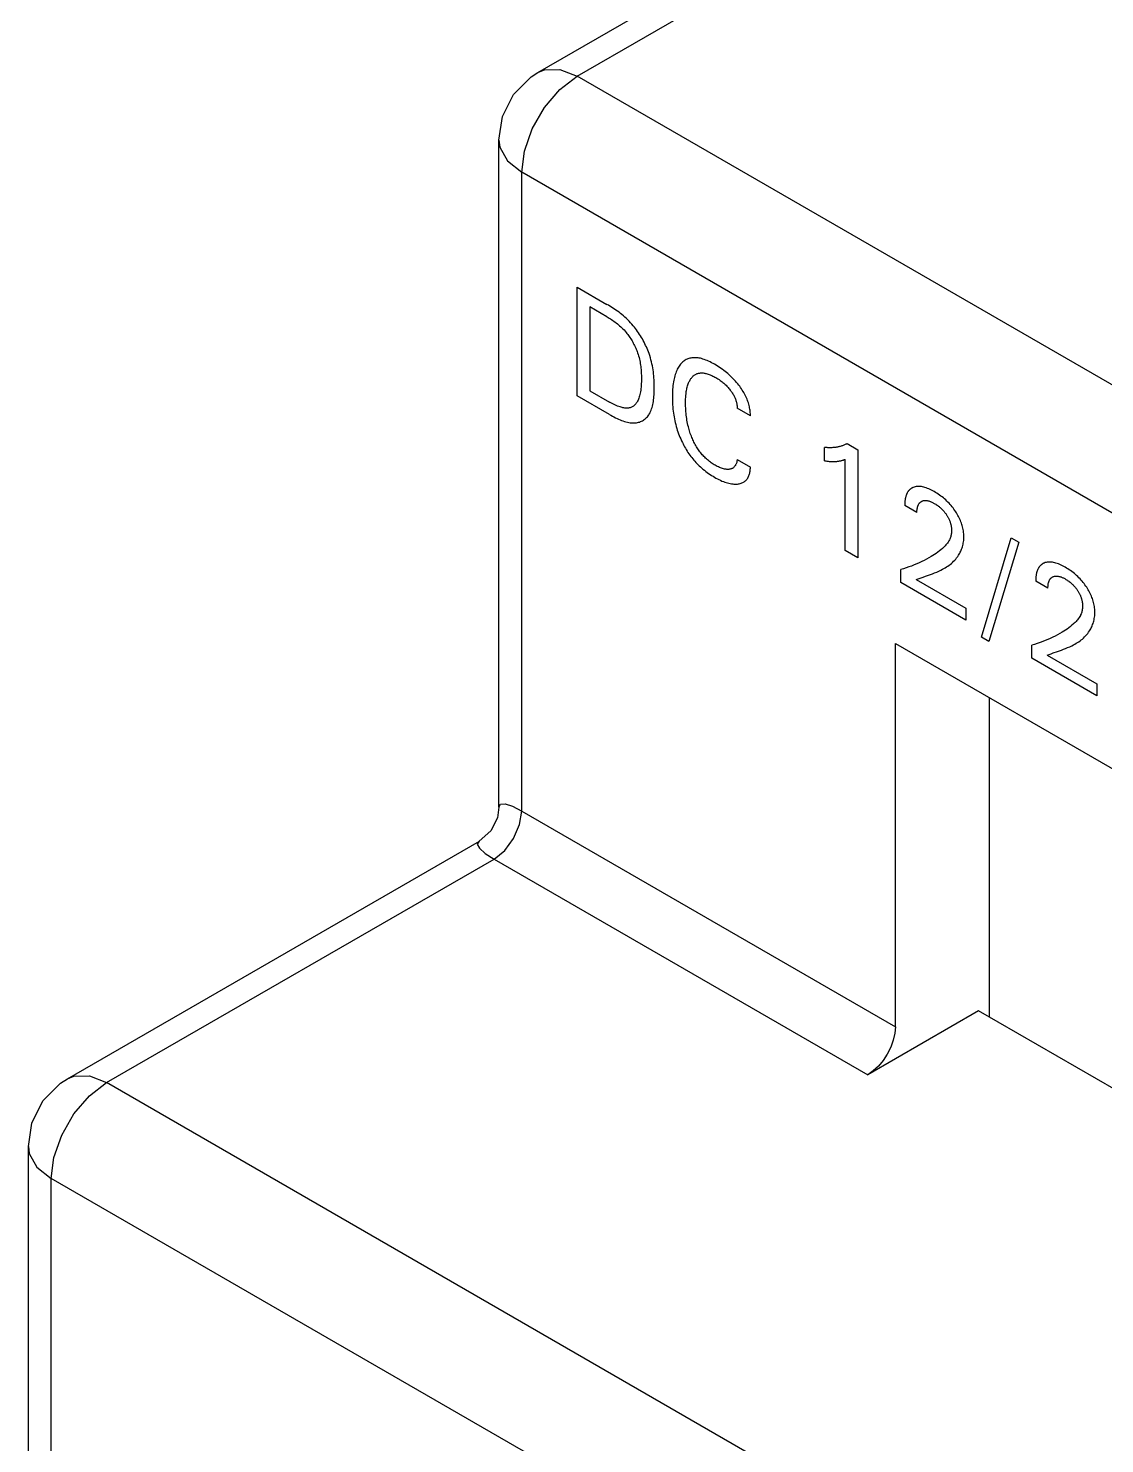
# Model space of a CAD drawing. Extents: x 0 to 420, y 0 to 297.
# Drawn here: x 170.49 to 184.23, y 154.82 to 172.91 of the extents above; entities that cross this region are included whole.
import ezdxf

# ---------------------------------------------------------------- set-up
doc = ezdxf.new("R2010")
doc.units = 0
doc.header["$LTSCALE"] = 23.1
doc.layers.add('40000_ISO', color=7, linetype='CONTINUOUS')

msp = doc.modelspace()

# ---------------------------------------------------------------- linework, layer by layer
at = {"layer": '40000_ISO', "color": 7, "linetype": 'CONTINUOUS'}
for p, q in [((176.996, 172.347), (188.479, 178.977)), ((177.496, 172.298), (188.668, 178.748)), ((176.996, 172.347), (177.079, 172.381)), ((177.079, 172.381), (177.277, 172.384)), ((177.277, 172.384), (177.496, 172.298)), ((176.684, 172.064), (176.909, 172.29)), ((176.909, 172.29), (176.996, 172.347)), ((177.277, 172.131), (177.496, 172.298)), ((201.184, 158.621), (177.496, 172.298)), ((176.542, 171.782), (176.684, 172.064)), ((177.079, 171.9), (177.277, 172.131)), ((176.923, 171.628), (177.079, 171.9)), ((176.496, 171.481), (176.542, 171.782)), ((176.496, 162.957), (176.496, 171.481)), ((176.496, 171.481), (176.508, 171.391)), ((176.823, 171.342), (176.923, 171.628)), ((176.508, 171.391), (176.605, 171.219)), ((176.789, 171.073), (176.823, 171.342)), ((176.605, 171.219), (176.789, 171.073)), ((176.789, 162.908), (176.789, 171.073)), ((200.477, 157.397), (176.789, 171.073)), ((177.496, 168.215), (177.496, 169.603)), ((177.496, 169.603), (177.877, 169.383)), ((177.66, 169.351), (177.66, 168.277)), ((177.877, 169.226), (177.66, 169.351)), ((177.896, 169.372), (177.877, 169.383)), ((177.915, 169.36), (177.896, 169.372)), ((177.934, 169.349), (177.915, 169.36)), ((177.954, 169.336), (177.934, 169.349)), ((177.973, 169.323), (177.954, 169.336)), ((177.992, 169.31), (177.973, 169.323)), ((178.012, 169.296), (177.992, 169.31)), ((178.031, 169.282), (178.012, 169.296)), ((177.877, 169.226), (177.892, 169.217)), ((177.892, 169.217), (177.906, 169.208)), ((177.906, 169.208), (177.921, 169.199)), ((177.921, 169.199), (177.936, 169.189)), ((177.936, 169.189), (177.951, 169.179)), ((177.951, 169.179), (177.966, 169.169)), ((177.966, 169.169), (177.981, 169.158)), ((177.981, 169.158), (177.996, 169.147)), ((177.996, 169.147), (178.01, 169.135)), ((178.01, 169.135), (178.025, 169.123)), ((178.025, 169.123), (178.039, 169.111)), ((178.05, 169.267), (178.031, 169.282)), ((178.069, 169.252), (178.05, 169.267)), ((178.088, 169.236), (178.069, 169.252)), ((178.106, 169.22), (178.088, 169.236)), ((178.125, 169.203), (178.106, 169.22)), ((178.143, 169.186), (178.125, 169.203)), ((178.161, 169.168), (178.143, 169.186)), ((178.178, 169.149), (178.161, 169.168)), ((178.196, 169.13), (178.178, 169.149)), ((178.213, 169.11), (178.196, 169.13)), ((178.039, 169.111), (178.053, 169.098)), ((178.053, 169.098), (178.068, 169.084)), ((178.068, 169.084), (178.081, 169.07)), ((178.081, 169.07), (178.095, 169.056)), ((178.095, 169.056), (178.108, 169.041)), ((178.108, 169.041), (178.122, 169.026)), ((178.122, 169.026), (178.132, 169.013)), ((178.132, 169.013), (178.142, 169)), ((178.142, 169), (178.152, 168.986)), ((178.152, 168.986), (178.162, 168.973)), ((178.162, 168.973), (178.171, 168.959)), ((178.171, 168.959), (178.18, 168.945)), ((178.18, 168.945), (178.189, 168.93)), ((178.189, 168.93), (178.198, 168.916)), ((178.227, 169.093), (178.213, 169.11)), ((178.241, 169.075), (178.227, 169.093)), ((178.254, 169.057), (178.241, 169.075)), ((178.268, 169.038), (178.254, 169.057)), ((178.281, 169.019), (178.268, 169.038)), ((178.293, 169), (178.281, 169.019)), ((178.306, 168.981), (178.293, 169)), ((178.317, 168.961), (178.306, 168.981)), ((178.329, 168.941), (178.317, 168.961)), ((178.34, 168.921), (178.329, 168.941)), ((178.198, 168.916), (178.206, 168.901)), ((178.206, 168.901), (178.214, 168.886)), ((178.214, 168.886), (178.222, 168.871)), ((178.222, 168.871), (178.23, 168.856)), ((178.23, 168.856), (178.237, 168.841)), ((178.237, 168.841), (178.244, 168.825)), ((178.244, 168.825), (178.251, 168.81)), ((178.251, 168.81), (178.257, 168.795)), ((178.257, 168.795), (178.263, 168.779)), ((178.263, 168.779), (178.268, 168.764)), ((178.268, 168.764), (178.275, 168.744)), ((178.351, 168.9), (178.34, 168.921)), ((178.361, 168.88), (178.351, 168.9)), ((178.371, 168.859), (178.361, 168.88)), ((178.381, 168.839), (178.371, 168.859)), ((178.39, 168.818), (178.381, 168.839)), ((178.399, 168.797), (178.39, 168.818)), ((178.407, 168.776), (178.399, 168.797)), ((178.415, 168.755), (178.407, 168.776)), ((178.424, 168.729), (178.415, 168.755)), ((178.275, 168.744), (178.281, 168.725)), ((178.281, 168.725), (178.287, 168.705)), ((178.287, 168.705), (178.292, 168.685)), ((178.292, 168.685), (178.296, 168.666)), ((178.296, 168.666), (178.3, 168.646)), ((178.3, 168.646), (178.303, 168.627)), ((178.303, 168.627), (178.306, 168.608)), ((178.306, 168.608), (178.309, 168.589)), ((178.309, 168.589), (178.311, 168.57)), ((178.311, 168.57), (178.313, 168.551)), ((178.432, 168.702), (178.424, 168.729)), ((178.439, 168.676), (178.432, 168.702)), ((178.446, 168.65), (178.439, 168.676)), ((178.452, 168.623), (178.446, 168.65)), ((178.458, 168.597), (178.452, 168.623)), ((178.463, 168.571), (178.458, 168.597)), ((178.467, 168.546), (178.463, 168.571)), ((178.783, 168.568), (178.776, 168.554)), ((178.791, 168.582), (178.783, 168.568)), ((178.8, 168.595), (178.791, 168.582)), ((178.809, 168.608), (178.8, 168.595)), ((178.818, 168.619), (178.809, 168.608)), ((178.828, 168.631), (178.818, 168.619)), ((178.839, 168.641), (178.828, 168.631)), ((178.848, 168.649), (178.839, 168.641)), ((178.858, 168.657), (178.848, 168.649)), ((178.868, 168.664), (178.858, 168.657)), ((178.878, 168.671), (178.868, 168.664)), ((178.889, 168.677), (178.878, 168.671)), ((178.9, 168.682), (178.889, 168.677)), ((178.911, 168.687), (178.9, 168.682)), ((178.923, 168.691), (178.911, 168.687)), ((178.935, 168.695), (178.923, 168.691)), ((178.947, 168.698), (178.935, 168.695)), ((178.96, 168.7), (178.947, 168.698)), ((178.973, 168.701), (178.96, 168.7)), ((178.986, 168.702), (178.973, 168.701)), ((178.999, 168.702), (178.986, 168.702)), ((179.013, 168.702), (178.999, 168.702)), ((179.027, 168.701), (179.013, 168.702)), ((179.041, 168.699), (179.027, 168.701)), ((179.055, 168.696), (179.041, 168.699)), ((179.07, 168.694), (179.055, 168.696)), ((179.084, 168.69), (179.07, 168.694)), ((179.102, 168.685), (179.084, 168.69)), ((179.12, 168.679), (179.102, 168.685)), ((179.139, 168.672), (179.12, 168.679)), ((179.157, 168.665), (179.139, 168.672)), ((179.176, 168.656), (179.157, 168.665)), ((179.194, 168.648), (179.176, 168.656)), ((179.213, 168.638), (179.194, 168.648)), ((179.232, 168.628), (179.213, 168.638)), ((179.25, 168.618), (179.232, 168.628)), ((179.27, 168.606), (179.25, 168.618)), ((179.29, 168.594), (179.27, 168.606)), ((179.309, 168.582), (179.29, 168.594)), ((179.329, 168.568), (179.309, 168.582)), ((179.349, 168.555), (179.329, 168.568)), ((178.313, 168.551), (178.314, 168.532)), ((178.314, 168.532), (178.315, 168.514)), ((178.315, 168.514), (178.316, 168.496)), ((178.316, 168.496), (178.317, 168.477)), ((178.317, 168.395), (178.316, 168.372)), ((178.317, 168.477), (178.317, 168.459)), ((178.317, 168.459), (178.317, 168.441)), ((178.317, 168.441), (178.317, 168.418)), ((178.317, 168.418), (178.317, 168.395)), ((178.47, 168.52), (178.467, 168.546)), ((178.473, 168.494), (178.47, 168.52)), ((178.476, 168.469), (178.473, 168.494)), ((178.478, 168.444), (178.476, 168.469)), ((178.479, 168.419), (178.478, 168.444)), ((178.48, 168.394), (178.479, 168.419)), ((178.481, 168.369), (178.48, 168.394)), ((178.727, 168.393), (178.723, 168.37)), ((178.73, 168.413), (178.727, 168.393)), ((178.734, 168.432), (178.73, 168.413)), ((178.739, 168.451), (178.734, 168.432)), ((178.744, 168.47), (178.739, 168.451)), ((178.749, 168.488), (178.744, 168.47)), ((178.755, 168.506), (178.749, 168.488)), ((178.762, 168.523), (178.755, 168.506)), ((178.769, 168.54), (178.762, 168.523)), ((178.776, 168.554), (178.769, 168.54)), ((178.92, 168.38), (178.924, 168.389)), ((178.924, 168.389), (178.929, 168.399)), ((178.929, 168.399), (178.934, 168.408)), ((178.934, 168.408), (178.939, 168.417)), ((178.939, 168.417), (178.944, 168.426)), ((178.944, 168.426), (178.95, 168.434)), ((178.95, 168.434), (178.955, 168.442)), ((178.955, 168.442), (178.962, 168.45)), ((178.962, 168.45), (178.968, 168.457)), ((178.968, 168.457), (178.974, 168.463)), ((178.974, 168.463), (178.98, 168.469)), ((178.98, 168.469), (178.987, 168.474)), ((178.987, 168.474), (178.993, 168.479)), ((178.993, 168.479), (179, 168.484)), ((179, 168.484), (179.007, 168.488)), ((179.007, 168.488), (179.015, 168.492)), ((179.015, 168.492), (179.022, 168.495)), ((179.022, 168.495), (179.03, 168.498)), ((179.03, 168.498), (179.038, 168.501)), ((179.038, 168.501), (179.046, 168.503)), ((179.046, 168.503), (179.054, 168.505)), ((179.054, 168.505), (179.063, 168.506)), ((179.063, 168.506), (179.071, 168.507)), ((179.071, 168.507), (179.08, 168.508)), ((179.08, 168.508), (179.089, 168.508)), ((179.089, 168.508), (179.098, 168.507)), ((179.098, 168.507), (179.107, 168.507)), ((179.107, 168.507), (179.117, 168.505)), ((179.117, 168.505), (179.126, 168.504)), ((179.126, 168.504), (179.136, 168.502)), ((179.136, 168.502), (179.145, 168.5)), ((179.145, 168.5), (179.157, 168.497)), ((179.157, 168.497), (179.169, 168.493)), ((179.169, 168.493), (179.181, 168.489)), ((179.181, 168.489), (179.194, 168.484)), ((179.194, 168.484), (179.206, 168.479)), ((179.206, 168.479), (179.218, 168.474)), ((179.218, 168.474), (179.23, 168.468)), ((179.23, 168.468), (179.243, 168.461)), ((179.243, 168.461), (179.255, 168.455)), ((179.255, 168.455), (179.267, 168.448)), ((179.267, 168.448), (179.281, 168.439)), ((179.281, 168.439), (179.295, 168.431)), ((179.295, 168.431), (179.309, 168.422)), ((179.309, 168.422), (179.323, 168.412)), ((179.323, 168.412), (179.337, 168.402)), ((179.337, 168.402), (179.347, 168.394)), ((179.347, 168.394), (179.357, 168.385)), ((179.368, 168.54), (179.349, 168.555)), ((179.386, 168.527), (179.368, 168.54)), ((179.403, 168.513), (179.386, 168.527)), ((179.42, 168.498), (179.403, 168.513)), ((179.438, 168.483), (179.42, 168.498)), ((179.455, 168.467), (179.438, 168.483)), ((179.472, 168.451), (179.455, 168.467)), ((179.487, 168.436), (179.472, 168.451)), ((179.502, 168.42), (179.487, 168.436)), ((179.518, 168.403), (179.502, 168.42)), ((179.532, 168.386), (179.518, 168.403)), ((177.909, 167.976), (177.496, 168.215)), ((177.66, 168.277), (177.91, 168.133)), ((178.294, 168.216), (178.29, 168.2)), ((178.298, 168.233), (178.294, 168.216)), ((178.302, 168.25), (178.298, 168.233)), ((178.305, 168.267), (178.302, 168.25)), ((178.308, 168.285), (178.305, 168.267)), ((178.311, 168.306), (178.308, 168.285)), ((178.313, 168.328), (178.311, 168.306)), ((178.314, 168.35), (178.313, 168.328)), ((178.316, 168.372), (178.314, 168.35)), ((178.476, 168.186), (178.478, 168.207)), ((178.478, 168.207), (178.479, 168.229)), ((178.479, 168.229), (178.48, 168.252)), ((178.48, 168.252), (178.481, 168.274)), ((178.482, 168.344), (178.481, 168.369)), ((178.481, 168.274), (178.482, 168.297)), ((178.482, 168.32), (178.482, 168.344)), ((178.482, 168.297), (178.482, 168.32)), ((178.714, 168.275), (178.713, 168.25)), ((178.713, 168.25), (178.713, 168.225)), ((178.713, 168.225), (178.713, 168.2)), ((178.716, 168.299), (178.714, 168.275)), ((178.718, 168.323), (178.716, 168.299)), ((178.72, 168.347), (178.718, 168.323)), ((178.723, 168.37), (178.72, 168.347)), ((178.883, 168.196), (178.885, 168.219)), ((178.885, 168.219), (178.887, 168.242)), ((178.887, 168.242), (178.891, 168.269)), ((178.891, 168.269), (178.893, 168.284)), ((178.893, 168.284), (178.896, 168.298)), ((178.896, 168.298), (178.899, 168.313)), ((178.899, 168.313), (178.903, 168.327)), ((178.903, 168.327), (178.906, 168.341)), ((178.906, 168.341), (178.911, 168.354)), ((178.911, 168.354), (178.915, 168.367)), ((178.915, 168.367), (178.92, 168.38)), ((179.357, 168.385), (179.368, 168.377)), ((179.368, 168.377), (179.378, 168.368)), ((179.378, 168.368), (179.388, 168.358)), ((179.388, 168.358), (179.398, 168.349)), ((179.398, 168.349), (179.407, 168.339)), ((179.407, 168.339), (179.416, 168.33)), ((179.416, 168.33), (179.425, 168.32)), ((179.425, 168.32), (179.434, 168.31)), ((179.434, 168.31), (179.443, 168.299)), ((179.443, 168.299), (179.451, 168.288)), ((179.451, 168.288), (179.458, 168.279)), ((179.458, 168.279), (179.465, 168.27)), ((179.465, 168.27), (179.471, 168.261)), ((179.471, 168.261), (179.478, 168.251)), ((179.478, 168.251), (179.484, 168.241)), ((179.484, 168.241), (179.49, 168.232)), ((179.49, 168.232), (179.496, 168.222)), ((179.496, 168.222), (179.501, 168.211)), ((179.501, 168.211), (179.506, 168.202)), ((179.547, 168.369), (179.532, 168.386)), ((179.561, 168.351), (179.547, 168.369)), ((179.573, 168.336), (179.561, 168.351)), ((179.584, 168.32), (179.573, 168.336)), ((179.595, 168.305), (179.584, 168.32)), ((179.605, 168.289), (179.595, 168.305)), ((179.616, 168.272), (179.605, 168.289)), ((179.625, 168.256), (179.616, 168.272)), ((179.635, 168.239), (179.625, 168.256)), ((179.644, 168.222), (179.635, 168.239)), ((179.651, 168.206), (179.644, 168.222)), ((177.927, 168.124), (177.91, 168.133)), ((177.944, 168.115), (177.927, 168.124)), ((177.961, 168.106), (177.944, 168.115)), ((177.978, 168.098), (177.961, 168.106)), ((177.995, 168.09), (177.978, 168.098)), ((178.012, 168.084), (177.995, 168.09)), ((178.028, 168.077), (178.012, 168.084)), ((178.045, 168.072), (178.028, 168.077)), ((178.057, 168.068), (178.045, 168.072)), ((178.07, 168.065), (178.057, 168.068)), ((178.082, 168.063), (178.07, 168.065)), ((178.094, 168.061), (178.082, 168.063)), ((178.106, 168.059), (178.094, 168.061)), ((178.118, 168.058), (178.106, 168.059)), ((178.13, 168.058), (178.118, 168.058)), ((178.141, 168.058), (178.13, 168.058)), ((178.152, 168.059), (178.141, 168.058)), ((178.162, 168.061), (178.152, 168.059)), ((178.172, 168.063), (178.162, 168.061)), ((178.181, 168.066), (178.172, 168.063)), ((178.19, 168.069), (178.181, 168.066)), ((178.199, 168.073), (178.19, 168.069)), ((178.208, 168.078), (178.199, 168.073)), ((178.216, 168.083), (178.208, 168.078)), ((178.224, 168.089), (178.216, 168.083)), ((178.231, 168.096), (178.224, 168.089)), ((178.239, 168.103), (178.231, 168.096)), ((178.246, 168.111), (178.239, 168.103)), ((178.252, 168.12), (178.246, 168.111)), ((178.258, 168.129), (178.252, 168.12)), ((178.264, 168.138), (178.258, 168.129)), ((178.269, 168.148), (178.264, 168.138)), ((178.274, 168.159), (178.269, 168.148)), ((178.279, 168.17), (178.274, 168.159)), ((178.285, 168.185), (178.279, 168.17)), ((178.29, 168.2), (178.285, 168.185)), ((178.435, 168.013), (178.442, 168.03)), ((178.442, 168.03), (178.448, 168.047)), ((178.448, 168.047), (178.454, 168.065)), ((178.454, 168.065), (178.459, 168.084)), ((178.459, 168.084), (178.463, 168.103)), ((178.463, 168.103), (178.467, 168.123)), ((178.467, 168.123), (178.471, 168.144)), ((178.471, 168.144), (178.473, 168.164)), ((178.473, 168.164), (178.476, 168.186)), ((178.713, 168.2), (178.713, 168.175)), ((178.713, 168.175), (178.713, 168.15)), ((178.713, 168.15), (178.714, 168.124)), ((178.714, 168.124), (178.716, 168.098)), ((178.716, 168.098), (178.718, 168.072)), ((178.718, 168.072), (178.72, 168.046)), ((178.72, 168.046), (178.723, 168.02)), ((178.881, 168.126), (178.882, 168.149)), ((178.881, 168.103), (178.881, 168.126)), ((178.882, 168.081), (178.881, 168.103)), ((178.882, 168.173), (178.883, 168.196)), ((178.882, 168.149), (178.882, 168.173)), ((178.883, 168.059), (178.882, 168.081)), ((178.884, 168.036), (178.883, 168.059)), ((178.886, 168.013), (178.884, 168.036)), ((179.506, 168.202), (179.51, 168.192)), ((179.51, 168.192), (179.514, 168.183)), ((179.514, 168.183), (179.518, 168.173)), ((179.518, 168.173), (179.522, 168.163)), ((179.522, 168.163), (179.525, 168.153)), ((179.525, 168.153), (179.528, 168.143)), ((179.528, 168.143), (179.531, 168.134)), ((179.531, 168.134), (179.533, 168.124)), ((179.533, 168.124), (179.535, 168.115)), ((179.535, 168.115), (179.537, 168.106)), ((179.537, 168.106), (179.538, 168.097)), ((179.538, 168.097), (179.539, 168.089)), ((179.539, 168.089), (179.54, 168.08)), ((179.54, 168.08), (179.541, 168.071)), ((179.541, 168.071), (179.541, 168.063)), ((179.541, 168.063), (179.541, 168.055)), ((179.709, 167.957), (179.541, 168.055)), ((179.659, 168.19), (179.651, 168.206)), ((179.666, 168.174), (179.659, 168.19)), ((179.672, 168.157), (179.666, 168.174)), ((179.678, 168.141), (179.672, 168.157)), ((179.684, 168.124), (179.678, 168.141)), ((179.688, 168.108), (179.684, 168.124)), ((179.693, 168.091), (179.688, 168.108)), ((179.697, 168.076), (179.693, 168.091)), ((179.7, 168.06), (179.697, 168.076)), ((179.703, 168.045), (179.7, 168.06)), ((179.705, 168.03), (179.703, 168.045)), ((179.707, 168.015), (179.705, 168.03)), ((177.909, 167.976), (177.928, 167.966)), ((177.928, 167.966), (177.948, 167.955)), ((177.948, 167.955), (177.967, 167.945)), ((177.967, 167.945), (177.986, 167.935)), ((177.986, 167.935), (178.006, 167.926)), ((178.006, 167.926), (178.025, 167.917)), ((178.025, 167.917), (178.044, 167.908)), ((178.044, 167.908), (178.063, 167.901)), ((178.063, 167.901), (178.082, 167.894)), ((178.082, 167.894), (178.101, 167.887)), ((178.101, 167.887), (178.12, 167.882)), ((178.12, 167.882), (178.139, 167.877)), ((178.139, 167.877), (178.157, 167.873)), ((178.157, 167.873), (178.175, 167.87)), ((178.175, 167.87), (178.193, 167.868)), ((178.193, 167.868), (178.21, 167.868)), ((178.21, 167.868), (178.227, 167.868)), ((178.227, 167.868), (178.241, 167.869)), ((178.241, 167.869), (178.255, 167.871)), ((178.255, 167.871), (178.269, 167.873)), ((178.269, 167.873), (178.282, 167.876)), ((178.282, 167.876), (178.295, 167.88)), ((178.295, 167.88), (178.307, 167.885)), ((178.307, 167.885), (178.32, 167.891)), ((178.32, 167.891), (178.331, 167.897)), ((178.331, 167.897), (178.343, 167.904)), ((178.343, 167.904), (178.354, 167.911)), ((178.354, 167.911), (178.365, 167.92)), ((178.365, 167.92), (178.375, 167.929)), ((178.375, 167.929), (178.384, 167.938)), ((178.384, 167.938), (178.394, 167.948)), ((178.394, 167.948), (178.402, 167.959)), ((178.402, 167.959), (178.41, 167.97)), ((178.41, 167.97), (178.418, 167.982)), ((178.418, 167.982), (178.427, 167.997)), ((178.427, 167.997), (178.435, 168.013)), ((178.723, 168.02), (178.727, 167.993)), ((178.727, 167.993), (178.73, 167.969)), ((178.73, 167.969), (178.734, 167.945)), ((178.734, 167.945), (178.739, 167.921)), ((178.739, 167.921), (178.744, 167.897)), ((178.744, 167.897), (178.749, 167.873)), ((178.749, 167.873), (178.755, 167.848)), ((178.755, 167.848), (178.762, 167.824)), ((178.888, 167.99), (178.886, 168.013)), ((178.89, 167.967), (178.888, 167.99)), ((178.893, 167.946), (178.89, 167.967)), ((178.896, 167.925), (178.893, 167.946)), ((178.899, 167.904), (178.896, 167.925)), ((178.903, 167.883), (178.899, 167.904)), ((178.907, 167.862), (178.903, 167.883)), ((178.912, 167.84), (178.907, 167.862)), ((179.708, 168), (179.707, 168.015)), ((179.709, 167.985), (179.708, 168)), ((179.71, 167.971), (179.709, 167.985)), ((179.709, 167.957), (179.71, 167.971)), ((178.762, 167.824), (178.769, 167.799)), ((178.769, 167.799), (178.776, 167.776)), ((178.776, 167.776), (178.784, 167.754)), ((178.784, 167.754), (178.792, 167.731)), ((178.792, 167.731), (178.8, 167.708)), ((178.8, 167.708), (178.809, 167.686)), ((178.809, 167.686), (178.819, 167.663)), ((178.917, 167.819), (178.912, 167.84)), ((178.921, 167.802), (178.917, 167.819)), ((178.926, 167.785), (178.921, 167.802)), ((178.931, 167.768), (178.926, 167.785)), ((178.936, 167.751), (178.931, 167.768)), ((178.942, 167.734), (178.936, 167.751)), ((178.948, 167.717), (178.942, 167.734)), ((178.955, 167.7), (178.948, 167.717)), ((178.961, 167.683), (178.955, 167.7)), ((178.968, 167.668), (178.961, 167.683)), ((178.974, 167.653), (178.968, 167.668)), ((178.819, 167.663), (178.829, 167.641)), ((178.829, 167.641), (178.84, 167.618)), ((178.84, 167.618), (178.849, 167.6)), ((178.849, 167.6), (178.858, 167.581)), ((178.858, 167.581), (178.868, 167.563)), ((178.868, 167.563), (178.879, 167.545)), ((178.879, 167.545), (178.889, 167.527)), ((178.889, 167.527), (178.9, 167.509)), ((178.9, 167.509), (178.912, 167.492)), ((178.912, 167.492), (178.923, 167.475)), ((178.981, 167.638), (178.974, 167.653)), ((178.988, 167.623), (178.981, 167.638)), ((178.996, 167.608), (178.988, 167.623)), ((179.004, 167.594), (178.996, 167.608)), ((179.012, 167.579), (179.004, 167.594)), ((179.02, 167.565), (179.012, 167.579)), ((179.029, 167.551), (179.02, 167.565)), ((179.038, 167.537), (179.029, 167.551)), ((179.047, 167.524), (179.038, 167.537)), ((179.056, 167.511), (179.047, 167.524)), ((179.065, 167.499), (179.056, 167.511)), ((179.075, 167.486), (179.065, 167.499)), ((179.085, 167.474), (179.075, 167.486)), ((180.658, 167.383), (180.658, 167.556)), ((180.668, 167.555), (180.658, 167.556)), ((180.679, 167.554), (180.668, 167.555)), ((180.689, 167.553), (180.679, 167.554)), ((180.7, 167.552), (180.689, 167.553)), ((180.71, 167.552), (180.7, 167.552)), ((180.721, 167.552), (180.71, 167.552)), ((180.731, 167.552), (180.721, 167.552)), ((180.741, 167.552), (180.731, 167.552)), ((180.751, 167.552), (180.741, 167.552)), ((180.762, 167.553), (180.751, 167.552)), ((180.772, 167.553), (180.762, 167.553)), ((180.781, 167.554), (180.772, 167.553)), ((180.791, 167.555), (180.781, 167.554)), ((180.801, 167.556), (180.791, 167.555)), ((180.811, 167.558), (180.801, 167.556)), ((180.82, 167.56), (180.811, 167.558)), ((180.83, 167.562), (180.82, 167.56)), ((180.839, 167.564), (180.83, 167.562)), ((180.848, 167.566), (180.839, 167.564)), ((180.858, 167.568), (180.848, 167.566)), ((180.867, 167.571), (180.858, 167.568)), ((180.876, 167.574), (180.867, 167.571)), ((180.885, 167.577), (180.876, 167.574)), ((180.894, 167.58), (180.885, 167.577)), ((180.903, 167.584), (180.894, 167.58)), ((180.912, 167.587), (180.903, 167.584)), ((180.92, 167.591), (180.912, 167.587)), ((180.929, 167.595), (180.92, 167.591)), ((180.937, 167.599), (180.929, 167.595)), ((180.946, 167.604), (180.937, 167.599)), ((180.946, 167.604), (181.082, 167.525)), ((181.082, 167.525), (181.082, 166.145)), ((178.923, 167.475), (178.935, 167.458)), ((178.935, 167.458), (178.947, 167.441)), ((178.947, 167.441), (178.96, 167.425)), ((178.96, 167.425), (178.973, 167.409)), ((178.973, 167.409), (178.986, 167.393)), ((178.986, 167.393), (179, 167.378)), ((179, 167.378), (179.013, 167.363)), ((179.013, 167.363), (179.027, 167.348)), ((179.027, 167.348), (179.041, 167.334)), ((179.041, 167.334), (179.055, 167.32)), ((179.055, 167.32), (179.07, 167.307)), ((179.07, 167.307), (179.084, 167.294)), ((179.095, 167.462), (179.085, 167.474)), ((179.105, 167.451), (179.095, 167.462)), ((179.116, 167.44), (179.105, 167.451)), ((179.126, 167.429), (179.116, 167.44)), ((179.137, 167.419), (179.126, 167.429)), ((179.149, 167.408), (179.137, 167.419)), ((179.161, 167.397), (179.149, 167.408)), ((179.173, 167.387), (179.161, 167.397)), ((179.185, 167.377), (179.173, 167.387)), ((179.198, 167.368), (179.185, 167.377)), ((179.21, 167.359), (179.198, 167.368)), ((179.222, 167.351), (179.21, 167.359)), ((179.235, 167.343), (179.222, 167.351)), ((179.247, 167.335), (179.235, 167.343)), ((179.26, 167.328), (179.247, 167.335)), ((179.274, 167.32), (179.26, 167.328)), ((179.287, 167.313), (179.274, 167.32)), ((179.301, 167.306), (179.287, 167.313)), ((179.315, 167.299), (179.301, 167.306)), ((179.503, 167.306), (179.497, 167.301)), ((179.508, 167.312), (179.503, 167.306)), ((179.512, 167.318), (179.508, 167.312)), ((179.517, 167.324), (179.512, 167.318)), ((179.521, 167.331), (179.517, 167.324)), ((179.524, 167.338), (179.521, 167.331)), ((179.528, 167.347), (179.524, 167.338)), ((179.531, 167.355), (179.528, 167.347)), ((179.534, 167.364), (179.531, 167.355)), ((179.536, 167.373), (179.534, 167.364)), ((179.538, 167.383), (179.536, 167.373)), ((179.54, 167.392), (179.538, 167.383)), ((179.541, 167.402), (179.54, 167.392)), ((179.541, 167.402), (179.709, 167.305)), ((179.709, 167.292), (179.709, 167.305)), ((180.658, 167.383), (180.672, 167.382)), ((180.672, 167.382), (180.687, 167.38)), ((180.687, 167.38), (180.702, 167.379)), ((180.702, 167.379), (180.717, 167.377)), ((180.717, 167.377), (180.731, 167.376)), ((180.731, 167.376), (180.742, 167.376)), ((180.742, 167.376), (180.753, 167.376)), ((180.753, 167.376), (180.764, 167.375)), ((180.764, 167.375), (180.774, 167.375)), ((180.774, 167.375), (180.785, 167.376)), ((180.785, 167.376), (180.795, 167.376)), ((180.795, 167.376), (180.804, 167.377)), ((180.804, 167.377), (180.813, 167.377)), ((180.813, 167.377), (180.822, 167.378)), ((180.822, 167.378), (180.831, 167.379)), ((180.831, 167.379), (180.84, 167.381)), ((180.84, 167.381), (180.848, 167.382)), ((180.848, 167.382), (180.856, 167.384)), ((180.856, 167.384), (180.863, 167.386)), ((180.863, 167.386), (180.871, 167.387)), ((180.871, 167.387), (180.879, 167.39)), ((180.879, 167.39), (180.887, 167.392)), ((180.887, 167.392), (180.895, 167.394)), ((180.895, 167.394), (180.908, 167.399)), ((180.908, 167.399), (180.921, 167.403)), ((180.921, 166.238), (180.921, 167.403)), ((179.084, 167.294), (179.102, 167.278)), ((179.102, 167.278), (179.121, 167.263)), ((179.121, 167.263), (179.139, 167.249)), ((179.139, 167.249), (179.157, 167.235)), ((179.157, 167.235), (179.176, 167.222)), ((179.176, 167.222), (179.194, 167.209)), ((179.194, 167.209), (179.213, 167.197)), ((179.213, 167.197), (179.232, 167.186)), ((179.232, 167.186), (179.25, 167.175)), ((179.25, 167.175), (179.269, 167.164)), ((179.269, 167.164), (179.289, 167.154)), ((179.289, 167.154), (179.308, 167.144)), ((179.308, 167.144), (179.327, 167.135)), ((179.329, 167.294), (179.315, 167.299)), ((179.327, 167.135), (179.346, 167.126)), ((179.341, 167.289), (179.329, 167.294)), ((179.354, 167.285), (179.341, 167.289)), ((179.346, 167.126), (179.365, 167.119)), ((179.366, 167.282), (179.354, 167.285)), ((179.378, 167.279), (179.366, 167.282)), ((179.39, 167.277), (179.378, 167.279)), ((179.399, 167.276), (179.39, 167.277)), ((179.409, 167.275), (179.399, 167.276)), ((179.418, 167.275), (179.409, 167.275)), ((179.426, 167.275), (179.418, 167.275)), ((179.435, 167.275), (179.426, 167.275)), ((179.444, 167.277), (179.435, 167.275)), ((179.451, 167.278), (179.444, 167.277)), ((179.459, 167.28), (179.451, 167.278)), ((179.466, 167.282), (179.459, 167.28)), ((179.473, 167.285), (179.466, 167.282)), ((179.479, 167.288), (179.473, 167.285)), ((179.486, 167.292), (179.479, 167.288)), ((179.492, 167.296), (179.486, 167.292)), ((179.497, 167.301), (179.492, 167.296)), ((179.63, 167.116), (179.639, 167.123)), ((179.639, 167.123), (179.647, 167.13)), ((179.647, 167.13), (179.655, 167.137)), ((179.655, 167.137), (179.662, 167.146)), ((179.662, 167.146), (179.668, 167.154)), ((179.668, 167.154), (179.675, 167.164)), ((179.675, 167.164), (179.68, 167.174)), ((179.68, 167.174), (179.685, 167.184)), ((179.685, 167.184), (179.69, 167.195)), ((179.69, 167.195), (179.694, 167.206)), ((179.694, 167.206), (179.698, 167.217)), ((179.698, 167.217), (179.701, 167.228)), ((179.701, 167.228), (179.703, 167.24)), ((179.703, 167.24), (179.706, 167.253)), ((179.706, 167.253), (179.707, 167.265)), ((179.707, 167.265), (179.708, 167.278)), ((179.708, 167.278), (179.709, 167.292)), ((179.365, 167.119), (179.382, 167.112)), ((179.382, 167.112), (179.4, 167.106)), ((179.4, 167.106), (179.417, 167.101)), ((179.417, 167.101), (179.434, 167.097)), ((179.434, 167.097), (179.451, 167.093)), ((179.451, 167.093), (179.467, 167.09)), ((179.467, 167.09), (179.483, 167.088)), ((179.483, 167.088), (179.498, 167.087)), ((179.498, 167.087), (179.513, 167.086)), ((179.513, 167.086), (179.528, 167.086)), ((179.528, 167.086), (179.543, 167.087)), ((179.543, 167.087), (179.557, 167.089)), ((179.557, 167.089), (179.568, 167.091)), ((179.568, 167.091), (179.579, 167.094)), ((179.579, 167.094), (179.59, 167.097)), ((179.59, 167.097), (179.601, 167.101)), ((179.601, 167.101), (179.611, 167.105)), ((179.611, 167.105), (179.621, 167.111)), ((179.621, 167.111), (179.63, 167.116)), ((181.7, 166.945), (181.698, 166.94)), ((181.702, 166.951), (181.7, 166.945)), ((181.704, 166.956), (181.702, 166.951)), ((181.707, 166.962), (181.704, 166.956)), ((181.709, 166.967), (181.707, 166.962)), ((181.712, 166.972), (181.709, 166.967)), ((181.714, 166.977), (181.712, 166.972)), ((181.717, 166.982), (181.714, 166.977)), ((181.72, 166.986), (181.717, 166.982)), ((181.723, 166.991), (181.72, 166.986)), ((181.726, 166.995), (181.723, 166.991)), ((181.729, 166.999), (181.726, 166.995)), ((181.732, 167.003), (181.729, 166.999)), ((181.736, 167.007), (181.732, 167.003)), ((181.739, 167.01), (181.736, 167.007)), ((181.742, 167.014), (181.739, 167.01)), ((181.746, 167.017), (181.742, 167.014)), ((181.749, 167.02), (181.746, 167.017)), ((181.753, 167.023), (181.749, 167.02)), ((181.757, 167.026), (181.753, 167.023)), ((181.761, 167.029), (181.757, 167.026)), ((181.765, 167.031), (181.761, 167.029)), ((181.769, 167.034), (181.765, 167.031)), ((181.773, 167.036), (181.769, 167.034)), ((181.777, 167.039), (181.773, 167.036)), ((181.781, 167.041), (181.777, 167.039)), ((181.785, 167.043), (181.781, 167.041)), ((181.79, 167.044), (181.785, 167.043)), ((181.801, 167.049), (181.79, 167.044)), ((181.813, 167.052), (181.801, 167.049)), ((181.826, 167.054), (181.813, 167.052)), ((181.839, 167.056), (181.826, 167.054)), ((181.852, 167.057), (181.839, 167.056)), ((181.865, 167.057), (181.852, 167.057)), ((181.879, 167.056), (181.865, 167.057)), ((181.894, 167.054), (181.879, 167.056)), ((181.909, 167.051), (181.894, 167.054)), ((181.924, 167.048), (181.909, 167.051)), ((181.939, 167.044), (181.924, 167.048)), ((181.955, 167.039), (181.939, 167.044)), ((181.972, 167.032), (181.955, 167.039)), ((181.989, 167.025), (181.972, 167.032)), ((182.006, 167.017), (181.989, 167.025)), ((182.023, 167.009), (182.006, 167.017)), ((182.041, 167), (182.023, 167.009)), ((182.058, 166.99), (182.041, 167)), ((182.075, 166.98), (182.058, 166.99)), ((182.092, 166.969), (182.075, 166.98)), ((182.109, 166.958), (182.092, 166.969)), ((182.126, 166.947), (182.109, 166.958)), ((182.143, 166.934), (182.126, 166.947)), ((181.682, 166.851), (181.681, 166.843)), ((181.681, 166.843), (181.681, 166.836)), ((181.681, 166.836), (181.681, 166.828)), ((181.681, 166.828), (181.681, 166.82)), ((181.681, 166.82), (181.681, 166.812)), ((181.837, 166.722), (181.681, 166.812)), ((181.683, 166.866), (181.682, 166.858)), ((181.682, 166.858), (181.682, 166.851)), ((181.684, 166.873), (181.683, 166.866)), ((181.685, 166.88), (181.684, 166.873)), ((181.686, 166.888), (181.685, 166.88)), ((181.687, 166.895), (181.686, 166.888)), ((181.688, 166.902), (181.687, 166.895)), ((181.69, 166.909), (181.688, 166.902)), ((181.691, 166.915), (181.69, 166.909)), ((181.693, 166.922), (181.691, 166.915)), ((181.695, 166.928), (181.693, 166.922)), ((181.696, 166.934), (181.695, 166.928)), ((181.698, 166.94), (181.696, 166.934)), ((181.838, 166.757), (181.839, 166.765)), ((181.839, 166.765), (181.84, 166.773)), ((181.84, 166.773), (181.842, 166.781)), ((181.842, 166.781), (181.843, 166.789)), ((181.843, 166.789), (181.845, 166.795)), ((181.845, 166.795), (181.847, 166.801)), ((181.847, 166.801), (181.849, 166.807)), ((181.849, 166.807), (181.851, 166.812)), ((181.851, 166.812), (181.853, 166.818)), ((181.853, 166.818), (181.855, 166.823)), ((181.855, 166.823), (181.858, 166.828)), ((181.858, 166.828), (181.861, 166.833)), ((181.861, 166.833), (181.864, 166.837)), ((181.864, 166.837), (181.867, 166.842)), ((181.867, 166.842), (181.87, 166.846)), ((181.87, 166.846), (181.874, 166.849)), ((181.874, 166.849), (181.877, 166.853)), ((181.877, 166.853), (181.881, 166.856)), ((181.881, 166.856), (181.885, 166.859)), ((181.885, 166.859), (181.889, 166.862)), ((181.889, 166.862), (181.893, 166.865)), ((181.893, 166.865), (181.898, 166.867)), ((181.898, 166.867), (181.903, 166.87)), ((181.903, 166.87), (181.908, 166.872)), ((181.908, 166.872), (181.913, 166.873)), ((181.913, 166.873), (181.919, 166.875)), ((181.919, 166.875), (181.925, 166.876)), ((181.925, 166.876), (181.931, 166.877)), ((181.931, 166.877), (181.936, 166.878)), ((181.936, 166.878), (181.943, 166.878)), ((181.943, 166.878), (181.949, 166.878)), ((181.949, 166.878), (181.955, 166.877)), ((181.955, 166.877), (181.962, 166.877)), ((181.962, 166.877), (181.969, 166.876)), ((181.969, 166.876), (181.975, 166.874)), ((181.975, 166.874), (181.982, 166.873)), ((181.982, 166.873), (181.989, 166.871)), ((181.989, 166.871), (181.996, 166.869)), ((181.996, 166.869), (182.004, 166.866)), ((182.004, 166.866), (182.011, 166.863)), ((182.011, 166.863), (182.019, 166.86)), ((182.019, 166.86), (182.027, 166.857)), ((182.027, 166.857), (182.035, 166.853)), ((182.035, 166.853), (182.043, 166.849)), ((182.043, 166.849), (182.05, 166.845)), ((182.05, 166.845), (182.058, 166.84)), ((182.058, 166.84), (182.067, 166.835)), ((182.067, 166.835), (182.076, 166.83)), ((182.076, 166.83), (182.084, 166.824)), ((182.084, 166.824), (182.093, 166.818)), ((182.093, 166.818), (182.102, 166.812)), ((182.102, 166.812), (182.11, 166.806)), ((182.11, 166.806), (182.119, 166.799)), ((182.119, 166.799), (182.126, 166.794)), ((182.126, 166.794), (182.132, 166.788)), ((182.132, 166.788), (182.139, 166.782)), ((182.139, 166.782), (182.145, 166.776)), ((182.159, 166.922), (182.143, 166.934)), ((182.145, 166.776), (182.152, 166.77)), ((182.152, 166.77), (182.158, 166.764)), ((182.158, 166.764), (182.165, 166.757)), ((182.174, 166.91), (182.159, 166.922)), ((182.189, 166.897), (182.174, 166.91)), ((182.204, 166.884), (182.189, 166.897)), ((182.219, 166.87), (182.204, 166.884)), ((182.233, 166.856), (182.219, 166.87)), ((182.247, 166.841), (182.233, 166.856)), ((182.26, 166.827), (182.247, 166.841)), ((182.273, 166.812), (182.26, 166.827)), ((182.286, 166.797), (182.273, 166.812)), ((182.298, 166.782), (182.286, 166.797)), ((182.31, 166.766), (182.298, 166.782)), ((182.321, 166.749), (182.31, 166.766)), ((181.837, 166.748), (181.838, 166.757)), ((181.837, 166.74), (181.837, 166.748)), ((181.837, 166.731), (181.837, 166.74)), ((181.837, 166.722), (181.837, 166.731)), ((182.165, 166.757), (182.171, 166.75)), ((182.171, 166.75), (182.177, 166.744)), ((182.177, 166.744), (182.183, 166.737)), ((182.183, 166.737), (182.188, 166.73)), ((182.188, 166.73), (182.194, 166.723)), ((182.194, 166.723), (182.199, 166.716)), ((182.199, 166.716), (182.205, 166.709)), ((182.205, 166.709), (182.21, 166.701)), ((182.21, 166.701), (182.215, 166.694)), ((182.215, 166.694), (182.22, 166.687)), ((182.22, 166.687), (182.224, 166.68)), ((182.224, 166.68), (182.228, 166.672)), ((182.228, 166.672), (182.232, 166.665)), ((182.232, 166.665), (182.237, 166.658)), ((182.237, 166.658), (182.24, 166.65)), ((182.24, 166.65), (182.244, 166.643)), ((182.244, 166.643), (182.248, 166.635)), ((182.248, 166.635), (182.251, 166.627)), ((182.251, 166.627), (182.254, 166.62)), ((182.254, 166.62), (182.257, 166.612)), ((182.257, 166.612), (182.26, 166.604)), ((182.26, 166.604), (182.262, 166.597)), ((182.262, 166.597), (182.265, 166.589)), ((182.265, 166.589), (182.267, 166.581)), ((182.267, 166.581), (182.269, 166.573)), ((182.332, 166.734), (182.321, 166.749)), ((182.342, 166.719), (182.332, 166.734)), ((182.351, 166.703), (182.342, 166.719)), ((182.36, 166.687), (182.351, 166.703)), ((182.369, 166.671), (182.36, 166.687)), ((182.377, 166.654), (182.369, 166.671)), ((182.385, 166.638), (182.377, 166.654)), ((182.392, 166.622), (182.385, 166.638)), ((182.398, 166.605), (182.392, 166.622)), ((182.404, 166.589), (182.398, 166.605)), ((182.41, 166.572), (182.404, 166.589)), ((182.264, 166.404), (182.26, 166.394)), ((182.268, 166.415), (182.264, 166.404)), ((182.271, 166.426), (182.268, 166.415)), ((182.269, 166.573), (182.271, 166.566)), ((182.271, 166.566), (182.273, 166.558)), ((182.274, 166.437), (182.271, 166.426)), ((182.273, 166.558), (182.274, 166.55)), ((182.274, 166.55), (182.276, 166.542)), ((182.276, 166.449), (182.274, 166.437)), ((182.276, 166.542), (182.277, 166.533)), ((182.278, 166.461), (182.276, 166.449)), ((182.277, 166.533), (182.278, 166.525)), ((182.278, 166.525), (182.279, 166.517)), ((182.279, 166.473), (182.278, 166.461)), ((182.279, 166.517), (182.279, 166.509)), ((182.279, 166.509), (182.28, 166.501)), ((182.28, 166.486), (182.279, 166.473)), ((182.28, 166.501), (182.28, 166.494)), ((182.28, 166.494), (182.28, 166.486)), ((182.415, 166.556), (182.41, 166.572)), ((182.419, 166.539), (182.415, 166.556)), ((182.423, 166.523), (182.419, 166.539)), ((182.427, 166.505), (182.423, 166.523)), ((182.43, 166.488), (182.427, 166.505)), ((182.432, 166.47), (182.43, 166.488)), ((182.434, 166.453), (182.432, 166.47)), ((182.435, 166.437), (182.434, 166.453)), ((182.436, 166.42), (182.435, 166.437)), ((182.435, 166.386), (182.436, 166.404)), ((182.436, 166.404), (182.436, 166.42)), ((182.66, 165.13), (183.042, 166.401)), ((183.042, 166.401), (183.139, 166.345)), ((181.082, 166.145), (180.921, 166.238)), ((182.123, 166.232), (182.103, 166.216)), ((182.144, 166.248), (182.123, 166.232)), ((182.163, 166.265), (182.144, 166.248)), ((182.174, 166.276), (182.163, 166.265)), ((182.185, 166.286), (182.174, 166.276)), ((182.196, 166.297), (182.185, 166.286)), ((182.206, 166.309), (182.196, 166.297)), ((182.216, 166.321), (182.206, 166.309)), ((182.225, 166.333), (182.216, 166.321)), ((182.234, 166.346), (182.225, 166.333)), ((182.243, 166.36), (182.234, 166.346)), ((182.251, 166.374), (182.243, 166.36)), ((182.255, 166.384), (182.251, 166.374)), ((182.26, 166.394), (182.255, 166.384)), ((182.39, 166.216), (182.396, 166.229)), ((182.396, 166.229), (182.402, 166.243)), ((182.402, 166.243), (182.408, 166.257)), ((182.408, 166.257), (182.413, 166.272)), ((182.413, 166.272), (182.418, 166.287)), ((182.418, 166.287), (182.422, 166.302)), ((182.422, 166.302), (182.426, 166.318)), ((182.426, 166.318), (182.429, 166.334)), ((182.429, 166.334), (182.432, 166.351)), ((182.432, 166.351), (182.434, 166.368)), ((182.434, 166.368), (182.435, 166.386)), ((183.139, 166.345), (182.757, 165.074)), ((181.769, 166.04), (181.735, 166.028)), ((181.802, 166.053), (181.769, 166.04)), ((181.834, 166.067), (181.802, 166.053)), ((181.866, 166.081), (181.834, 166.067)), ((181.898, 166.096), (181.866, 166.081)), ((181.928, 166.111), (181.898, 166.096)), ((181.958, 166.126), (181.928, 166.111)), ((181.988, 166.143), (181.958, 166.126)), ((182.017, 166.16), (181.988, 166.143)), ((182.039, 166.173), (182.017, 166.16)), ((182.061, 166.187), (182.039, 166.173)), ((182.082, 166.201), (182.061, 166.187)), ((182.103, 166.216), (182.082, 166.201)), ((182.215, 166.028), (182.231, 166.038)), ((182.231, 166.038), (182.247, 166.049)), ((182.247, 166.049), (182.262, 166.061)), ((182.262, 166.061), (182.277, 166.073)), ((182.277, 166.073), (182.291, 166.086)), ((182.291, 166.086), (182.305, 166.1)), ((182.305, 166.1), (182.319, 166.114)), ((182.319, 166.114), (182.332, 166.129)), ((182.332, 166.129), (182.344, 166.145)), ((182.344, 166.145), (182.357, 166.161)), ((182.357, 166.161), (182.368, 166.178)), ((182.368, 166.178), (182.376, 166.19)), ((182.376, 166.19), (182.383, 166.203)), ((182.383, 166.203), (182.39, 166.216)), ((183.406, 166.037), (183.402, 166.033)), ((183.409, 166.041), (183.406, 166.037)), ((183.412, 166.044), (183.409, 166.041)), ((183.416, 166.048), (183.412, 166.044)), ((183.419, 166.051), (183.416, 166.048)), ((183.423, 166.054), (183.419, 166.051)), ((183.426, 166.057), (183.423, 166.054)), ((183.43, 166.06), (183.426, 166.057)), ((183.434, 166.063), (183.43, 166.06)), ((183.438, 166.065), (183.434, 166.063)), ((183.442, 166.068), (183.438, 166.065)), ((183.446, 166.07), (183.442, 166.068)), ((183.45, 166.073), (183.446, 166.07)), ((183.454, 166.075), (183.45, 166.073)), ((183.459, 166.077), (183.454, 166.075)), ((183.463, 166.078), (183.459, 166.077)), ((183.475, 166.083), (183.463, 166.078)), ((183.487, 166.086), (183.475, 166.083)), ((183.499, 166.088), (183.487, 166.086)), ((183.512, 166.09), (183.499, 166.088)), ((183.525, 166.091), (183.512, 166.09)), ((183.538, 166.091), (183.525, 166.091)), ((183.553, 166.09), (183.538, 166.091)), ((183.567, 166.088), (183.553, 166.09)), ((183.582, 166.085), (183.567, 166.088)), ((183.597, 166.082), (183.582, 166.085)), ((183.612, 166.078), (183.597, 166.082)), ((183.628, 166.073), (183.612, 166.078)), ((183.645, 166.066), (183.628, 166.073)), ((183.662, 166.059), (183.645, 166.066)), ((183.679, 166.051), (183.662, 166.059)), ((183.697, 166.043), (183.679, 166.051)), ((183.714, 166.034), (183.697, 166.043)), ((181.666, 166.005), (181.631, 165.994)), ((181.631, 165.828), (181.631, 165.994)), ((181.701, 166.016), (181.666, 166.005)), ((181.735, 166.028), (181.701, 166.016)), ((181.827, 165.866), (181.853, 165.876)), ((181.827, 165.866), (182.46, 165.5)), ((181.853, 165.876), (181.879, 165.885)), ((181.879, 165.885), (181.905, 165.895)), ((181.905, 165.895), (181.958, 165.913)), ((181.958, 165.913), (181.984, 165.922)), ((181.984, 165.922), (182.011, 165.932)), ((182.011, 165.932), (182.037, 165.942)), ((182.037, 165.942), (182.063, 165.952)), ((182.063, 165.952), (182.089, 165.963)), ((182.089, 165.963), (182.115, 165.974)), ((182.115, 165.974), (182.14, 165.986)), ((182.14, 165.986), (182.165, 165.999)), ((182.165, 165.999), (182.182, 166.008)), ((182.182, 166.008), (182.199, 166.018)), ((182.199, 166.018), (182.215, 166.028)), ((183.355, 165.877), (183.354, 165.87)), ((183.354, 165.87), (183.354, 165.862)), ((183.354, 165.862), (183.354, 165.854)), ((183.356, 165.892), (183.355, 165.885)), ((183.355, 165.885), (183.355, 165.877)), ((183.357, 165.907), (183.356, 165.9)), ((183.356, 165.9), (183.356, 165.892)), ((183.358, 165.914), (183.357, 165.907)), ((183.359, 165.922), (183.358, 165.914)), ((183.36, 165.929), (183.359, 165.922)), ((183.361, 165.936), (183.36, 165.929)), ((183.363, 165.943), (183.361, 165.936)), ((183.364, 165.949), (183.363, 165.943)), ((183.366, 165.956), (183.364, 165.949)), ((183.368, 165.962), (183.366, 165.956)), ((183.37, 165.968), (183.368, 165.962)), ((183.371, 165.974), (183.37, 165.968)), ((183.373, 165.979), (183.371, 165.974)), ((183.375, 165.985), (183.373, 165.979)), ((183.378, 165.99), (183.375, 165.985)), ((183.38, 165.996), (183.378, 165.99)), ((183.382, 166.001), (183.38, 165.996)), ((183.385, 166.006), (183.382, 166.001)), ((183.388, 166.011), (183.385, 166.006)), ((183.39, 166.016), (183.388, 166.011)), ((183.393, 166.02), (183.39, 166.016)), ((183.396, 166.025), (183.393, 166.02)), ((183.399, 166.029), (183.396, 166.025)), ((183.402, 166.033), (183.399, 166.029)), ((183.526, 165.852), (183.529, 165.857)), ((183.529, 165.857), (183.531, 165.862)), ((183.531, 165.862), (183.534, 165.867)), ((183.534, 165.867), (183.537, 165.871)), ((183.537, 165.871), (183.54, 165.876)), ((183.54, 165.876), (183.543, 165.88)), ((183.543, 165.88), (183.547, 165.883)), ((183.547, 165.883), (183.55, 165.887)), ((183.55, 165.887), (183.554, 165.89)), ((183.554, 165.89), (183.558, 165.893)), ((183.558, 165.893), (183.562, 165.896)), ((183.562, 165.896), (183.566, 165.899)), ((183.566, 165.899), (183.571, 165.901)), ((183.571, 165.901), (183.576, 165.904)), ((183.576, 165.904), (183.581, 165.906)), ((183.581, 165.906), (183.587, 165.907)), ((183.587, 165.907), (183.592, 165.909)), ((183.592, 165.909), (183.598, 165.91)), ((183.598, 165.91), (183.604, 165.911)), ((183.604, 165.911), (183.61, 165.912)), ((183.61, 165.912), (183.616, 165.912)), ((183.616, 165.912), (183.622, 165.912)), ((183.622, 165.912), (183.629, 165.911)), ((183.629, 165.911), (183.635, 165.911)), ((183.635, 165.911), (183.642, 165.91)), ((183.642, 165.91), (183.649, 165.908)), ((183.649, 165.908), (183.655, 165.907)), ((183.655, 165.907), (183.662, 165.905)), ((183.662, 165.905), (183.669, 165.903)), ((183.669, 165.903), (183.677, 165.9)), ((183.677, 165.9), (183.685, 165.897)), ((183.685, 165.897), (183.692, 165.894)), ((183.692, 165.894), (183.7, 165.891)), ((183.7, 165.891), (183.708, 165.887)), ((183.708, 165.887), (183.716, 165.883)), ((183.731, 166.024), (183.714, 166.034)), ((183.716, 165.883), (183.724, 165.879)), ((183.724, 165.879), (183.731, 165.874)), ((183.748, 166.014), (183.731, 166.024)), ((183.731, 165.874), (183.74, 165.869)), ((183.74, 165.869), (183.749, 165.864)), ((183.765, 166.003), (183.748, 166.014)), ((183.749, 165.864), (183.758, 165.858)), ((183.758, 165.858), (183.766, 165.852)), ((183.782, 165.992), (183.765, 166.003)), ((183.799, 165.981), (183.782, 165.992)), ((183.816, 165.968), (183.799, 165.981)), ((183.833, 165.956), (183.816, 165.968)), ((183.848, 165.944), (183.833, 165.956)), ((183.862, 165.931), (183.848, 165.944)), ((183.877, 165.918), (183.862, 165.931)), ((183.892, 165.904), (183.877, 165.918)), ((183.906, 165.89), (183.892, 165.904)), ((183.92, 165.875), (183.906, 165.89)), ((183.933, 165.861), (183.92, 165.875)), ((183.946, 165.846), (183.933, 165.861)), ((182.46, 165.349), (181.631, 165.828)), ((183.354, 165.854), (183.354, 165.846)), ((183.51, 165.756), (183.354, 165.846)), ((183.51, 165.774), (183.511, 165.782)), ((183.51, 165.765), (183.51, 165.774)), ((183.51, 165.756), (183.51, 165.765)), ((183.511, 165.791), (183.512, 165.799)), ((183.511, 165.782), (183.511, 165.791)), ((183.512, 165.799), (183.514, 165.807)), ((183.514, 165.807), (183.515, 165.815)), ((183.515, 165.815), (183.517, 165.823)), ((183.517, 165.823), (183.518, 165.829)), ((183.518, 165.829), (183.52, 165.835)), ((183.52, 165.835), (183.522, 165.841)), ((183.522, 165.841), (183.524, 165.846)), ((183.524, 165.846), (183.526, 165.852)), ((183.766, 165.852), (183.775, 165.846)), ((183.775, 165.846), (183.783, 165.84)), ((183.783, 165.84), (183.792, 165.833)), ((183.792, 165.833), (183.799, 165.828)), ((183.799, 165.828), (183.805, 165.822)), ((183.805, 165.822), (183.812, 165.816)), ((183.812, 165.816), (183.819, 165.81)), ((183.819, 165.81), (183.825, 165.804)), ((183.825, 165.804), (183.832, 165.798)), ((183.832, 165.798), (183.838, 165.791)), ((183.838, 165.791), (183.844, 165.784)), ((183.844, 165.784), (183.85, 165.778)), ((183.85, 165.778), (183.856, 165.771)), ((183.856, 165.771), (183.862, 165.764)), ((183.862, 165.764), (183.867, 165.757)), ((183.867, 165.757), (183.873, 165.75)), ((183.873, 165.75), (183.878, 165.743)), ((183.878, 165.743), (183.883, 165.735)), ((183.883, 165.735), (183.888, 165.728)), ((183.888, 165.728), (183.893, 165.721)), ((183.893, 165.721), (183.897, 165.714)), ((183.897, 165.714), (183.902, 165.706)), ((183.902, 165.706), (183.906, 165.699)), ((183.906, 165.699), (183.91, 165.692)), ((183.91, 165.692), (183.914, 165.684)), ((183.914, 165.684), (183.917, 165.677)), ((183.917, 165.677), (183.921, 165.669)), ((183.959, 165.831), (183.946, 165.846)), ((183.971, 165.816), (183.959, 165.831)), ((183.983, 165.8), (183.971, 165.816)), ((183.995, 165.783), (183.983, 165.8)), ((184.005, 165.768), (183.995, 165.783)), ((184.015, 165.753), (184.005, 165.768)), ((184.024, 165.737), (184.015, 165.753)), ((184.033, 165.721), (184.024, 165.737)), ((184.042, 165.705), (184.033, 165.721)), ((184.05, 165.688), (184.042, 165.705)), ((184.058, 165.672), (184.05, 165.688)), ((182.46, 165.5), (182.46, 165.349)), ((183.921, 165.669), (183.924, 165.661)), ((183.924, 165.661), (183.927, 165.654)), ((183.927, 165.654), (183.93, 165.646)), ((183.93, 165.646), (183.933, 165.638)), ((183.933, 165.638), (183.936, 165.631)), ((183.936, 165.631), (183.938, 165.623)), ((183.938, 165.623), (183.94, 165.615)), ((183.94, 165.615), (183.942, 165.607)), ((183.942, 165.607), (183.944, 165.6)), ((183.944, 165.6), (183.946, 165.592)), ((183.946, 165.592), (183.947, 165.584)), ((183.947, 165.584), (183.949, 165.576)), ((183.949, 165.576), (183.95, 165.567)), ((183.951, 165.495), (183.949, 165.483)), ((183.95, 165.567), (183.951, 165.559)), ((183.951, 165.559), (183.952, 165.551)), ((183.952, 165.507), (183.951, 165.495)), ((183.952, 165.551), (183.952, 165.543)), ((183.952, 165.543), (183.953, 165.535)), ((183.953, 165.52), (183.952, 165.507)), ((183.953, 165.535), (183.953, 165.528)), ((183.953, 165.528), (183.953, 165.52)), ((184.065, 165.656), (184.058, 165.672)), ((184.072, 165.639), (184.065, 165.656)), ((184.078, 165.623), (184.072, 165.639)), ((184.083, 165.606), (184.078, 165.623)), ((184.088, 165.59), (184.083, 165.606)), ((184.092, 165.573), (184.088, 165.59)), ((184.096, 165.557), (184.092, 165.573)), ((184.1, 165.539), (184.096, 165.557)), ((184.103, 165.522), (184.1, 165.539)), ((184.105, 165.504), (184.103, 165.522)), ((184.107, 165.487), (184.105, 165.504)), ((183.858, 165.32), (183.847, 165.31)), ((183.869, 165.331), (183.858, 165.32)), ((183.879, 165.343), (183.869, 165.331)), ((183.889, 165.354), (183.879, 165.343)), ((183.898, 165.367), (183.889, 165.354)), ((183.907, 165.38), (183.898, 165.367)), ((183.916, 165.394), (183.907, 165.38)), ((183.924, 165.408), (183.916, 165.394)), ((183.928, 165.418), (183.924, 165.408)), ((183.933, 165.428), (183.928, 165.418)), ((183.937, 165.438), (183.933, 165.428)), ((183.941, 165.449), (183.937, 165.438)), ((183.944, 165.46), (183.941, 165.449)), ((183.947, 165.471), (183.944, 165.46)), ((183.949, 165.483), (183.947, 165.471)), ((184.086, 165.306), (184.091, 165.321)), ((184.091, 165.321), (184.096, 165.336)), ((184.096, 165.336), (184.099, 165.352)), ((184.099, 165.352), (184.102, 165.368)), ((184.102, 165.368), (184.105, 165.385)), ((184.105, 165.385), (184.107, 165.402)), ((184.108, 165.471), (184.107, 165.487)), ((184.107, 165.402), (184.108, 165.42)), ((184.109, 165.454), (184.108, 165.471)), ((184.108, 165.42), (184.109, 165.438)), ((184.109, 165.438), (184.109, 165.454)), ((183.602, 165.145), (183.571, 165.13)), ((183.632, 165.16), (183.602, 165.145)), ((183.661, 165.177), (183.632, 165.16)), ((183.691, 165.194), (183.661, 165.177)), ((183.712, 165.207), (183.691, 165.194)), ((183.734, 165.221), (183.712, 165.207)), ((183.755, 165.235), (183.734, 165.221)), ((183.776, 165.25), (183.755, 165.235)), ((183.797, 165.266), (183.776, 165.25)), ((183.817, 165.282), (183.797, 165.266)), ((183.836, 165.299), (183.817, 165.282)), ((183.847, 165.31), (183.836, 165.299)), ((183.964, 165.12), (183.978, 165.134)), ((183.978, 165.134), (183.992, 165.148)), ((183.992, 165.148), (184.005, 165.163)), ((184.005, 165.163), (184.018, 165.179)), ((184.018, 165.179), (184.03, 165.195)), ((184.03, 165.195), (184.041, 165.212)), ((184.041, 165.212), (184.049, 165.224)), ((184.049, 165.224), (184.056, 165.237)), ((184.056, 165.237), (184.063, 165.25)), ((184.063, 165.25), (184.069, 165.263)), ((184.069, 165.263), (184.076, 165.277)), ((184.076, 165.277), (184.081, 165.291)), ((184.081, 165.291), (184.086, 165.306)), ((181.562, 160.152), (181.562, 165.051)), ((181.562, 165.051), (191.638, 159.234)), ((182.757, 165.074), (182.66, 165.13)), ((183.34, 165.038), (183.305, 165.028)), ((183.305, 164.862), (183.305, 165.028)), ((183.374, 165.05), (183.34, 165.038)), ((183.409, 165.062), (183.374, 165.05)), ((183.443, 165.074), (183.409, 165.062)), ((183.475, 165.087), (183.443, 165.074)), ((183.508, 165.101), (183.475, 165.087)), ((183.54, 165.115), (183.508, 165.101)), ((183.571, 165.13), (183.54, 165.115)), ((183.631, 164.947), (183.657, 164.956)), ((183.657, 164.956), (183.684, 164.966)), ((183.684, 164.966), (183.71, 164.976)), ((183.71, 164.976), (183.736, 164.986)), ((183.736, 164.986), (183.762, 164.997)), ((183.762, 164.997), (183.788, 165.008)), ((183.788, 165.008), (183.814, 165.02)), ((183.814, 165.02), (183.838, 165.033)), ((183.838, 165.033), (183.855, 165.042)), ((183.855, 165.042), (183.872, 165.052)), ((183.872, 165.052), (183.888, 165.062)), ((183.888, 165.062), (183.904, 165.072)), ((183.904, 165.072), (183.92, 165.083)), ((183.92, 165.083), (183.935, 165.095)), ((183.935, 165.095), (183.95, 165.107)), ((183.95, 165.107), (183.964, 165.12)), ((184.134, 164.383), (183.305, 164.862)), ((183.501, 164.9), (183.526, 164.91)), ((183.501, 164.9), (184.134, 164.534)), ((183.526, 164.91), (183.552, 164.919)), ((183.552, 164.919), (183.578, 164.929)), ((183.578, 164.929), (183.631, 164.947)), ((184.134, 164.534), (184.134, 164.383)), ((182.764, 160.275), (182.764, 164.357)), ((176.496, 162.957), (176.517, 162.998)), ((176.517, 162.998), (176.576, 163.001)), ((176.576, 163.001), (176.669, 162.97)), ((176.669, 162.97), (176.789, 162.908)), ((176.477, 162.821), (176.394, 162.655)), ((176.496, 162.957), (176.477, 162.821)), ((176.762, 162.736), (176.789, 162.908)), ((176.789, 162.908), (181.562, 160.152)), ((176.394, 162.655), (176.246, 162.524)), ((176.685, 162.559), (176.762, 162.736)), ((170.986, 159.487), (176.247, 162.525)), ((176.246, 162.524), (176.221, 162.486)), ((176.221, 162.486), (176.248, 162.433)), ((176.248, 162.433), (176.322, 162.368)), ((176.571, 162.405), (176.685, 162.559)), ((171.486, 159.438), (176.435, 162.295)), ((176.322, 162.368), (176.435, 162.295)), ((176.435, 162.295), (176.571, 162.405)), ((176.435, 162.295), (181.208, 159.54)), ((182.623, 160.356), (181.208, 159.54)), ((187.044, 157.804), (182.623, 160.356)), ((181.555, 160.069), (181.535, 159.98)), ((181.562, 160.152), (181.555, 160.069)), ((181.502, 159.891), (181.458, 159.804)), ((181.535, 159.98), (181.502, 159.891)), ((181.405, 159.722), (181.344, 159.649)), ((181.458, 159.804), (181.405, 159.722)), ((181.277, 159.587), (181.208, 159.54)), ((181.344, 159.649), (181.277, 159.587)), ((170.673, 159.204), (170.898, 159.431)), ((170.898, 159.431), (170.986, 159.487)), ((170.986, 159.487), (171.069, 159.521)), ((171.069, 159.521), (171.266, 159.524)), ((171.266, 159.524), (171.486, 159.438)), ((171.266, 159.271), (171.486, 159.438)), ((195.174, 145.762), (171.486, 159.438)), ((170.532, 158.922), (170.673, 159.204)), ((171.069, 159.04), (171.266, 159.271)), ((170.913, 158.768), (171.069, 159.04)), ((170.486, 158.621), (170.532, 158.922)), ((170.486, 123.512), (170.486, 158.621)), ((170.486, 158.621), (170.498, 158.531)), ((170.812, 158.482), (170.913, 158.768)), ((170.498, 158.531), (170.595, 158.359)), ((170.779, 158.213), (170.812, 158.482)), ((170.595, 158.359), (170.779, 158.213)), ((170.779, 123.103), (170.779, 158.213)), ((194.467, 144.537), (170.779, 158.213))]:
    msp.add_line(p, q, dxfattribs=at)

doc.saveas('drawing.dxf')
